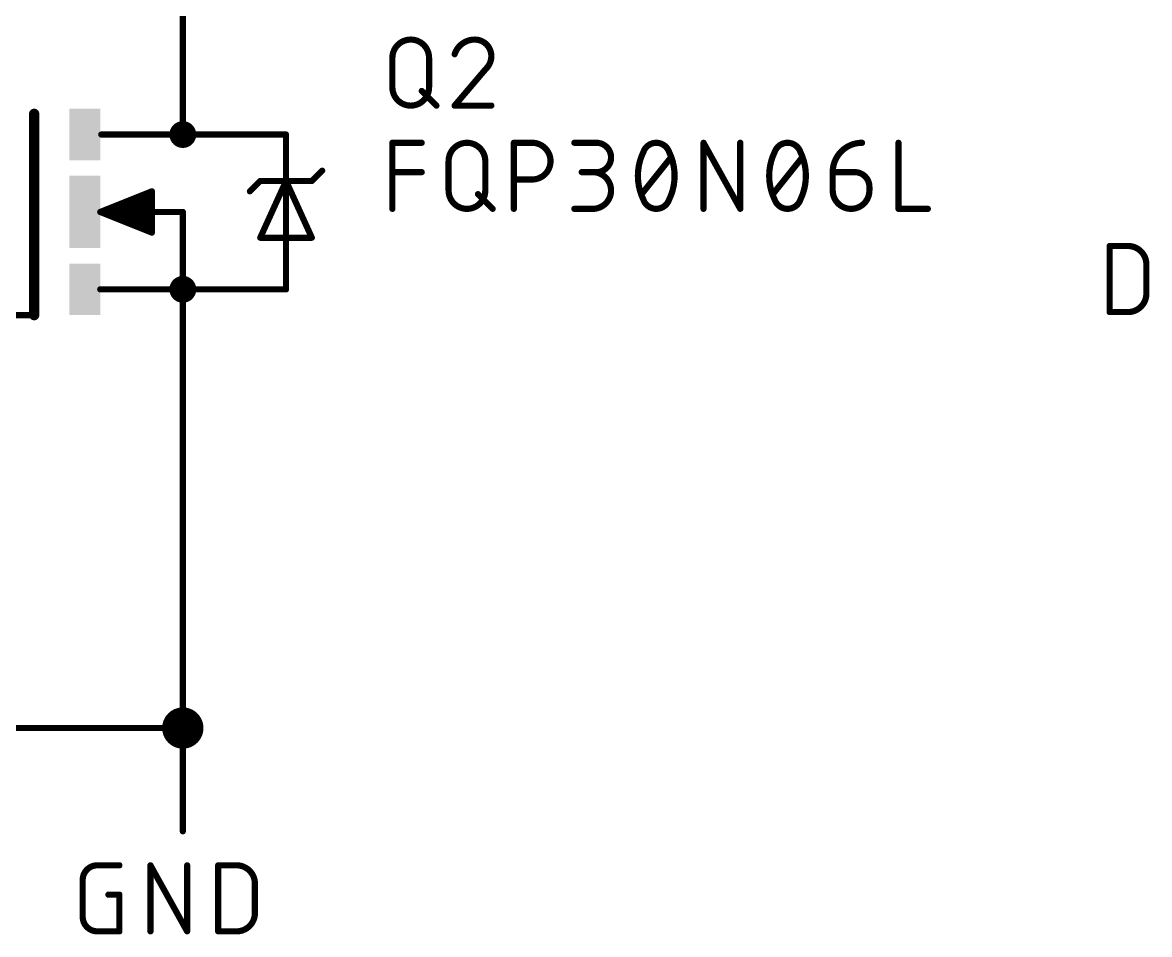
# Model space of a CAD drawing. Extents: x 13 to 226, y 41 to 152.
# Drawn here: x 143.38 to 171.1, y 104.14 to 126.58 of the extents above; entities that cross this region are included whole.
import ezdxf

# ---------------------------------------------------------------- set-up
doc = ezdxf.new("R2010")
doc.units = 0
for name, color, linetype in [('91', 122, 'CONTINUOUS'), ('94', 12, 'CONTINUOUS'), ('95', 251, 'CONTINUOUS'), ('96', 251, 'CONTINUOUS')]:
    doc.layers.add(name, color=color, linetype=linetype)

# ---------------------------------------------------------------- blocks, each defined once
blk = doc.blocks.new('RECT')
blk.add_solid([(-0.5, -0.5), (0.5, -0.5), (-0.5, 0.5), (0.5, 0.5)])

msp = doc.modelspace()

# ---------------------------------------------------------------- linework, layer by layer
at = {"layer": '91', "const_width": 0.1524}
for points in [[(147.32, 116.84), (147.32, 109.22)], [(147.32, 109.22), (129.54, 109.22)], [(147.32, 109.22), (147.32, 106.68)]]:
    msp.add_lwpolyline(points, dxfattribs=at)
at = {"layer": '91'}
for points, const_width in [([(147.3581, 116.84, 1), (147.2819, 116.84)], 0.0762), ([(147.32, 108.966, 1), (147.32, 109.474, 1), (147.32, 108.966)], 0.508), ([(147.3581, 109.22, 1), (147.2819, 109.22)], 0.0762), ([(147.2819, 109.22, 1), (147.3581, 109.22)], 0.0762), ([(147.32, 109.1819, 1), (147.32, 109.2581)], 0.0762), ([(147.2819, 106.68, 1), (147.3581, 106.68)], 0.0762)]:
    msp.add_lwpolyline(points, format="xyb", dxfattribs=dict(at, const_width=const_width))
at = {"layer": '94'}
for points, const_width in [([(147.32, 127), (147.32, 124.46)], 0.1524), ([(147.32, 124.46), (147.32, 123.825)], 0.1524), ([(143.6624, 124.333), (143.6624, 119.38)], 0.254), ([(147.32, 123.825), (145.3134, 123.825)], 0.1524), ([(147.32, 123.825), (149.86, 123.825)], 0.1524), ([(149.86, 123.825), (149.86, 122.682)], 0.1524), ([(150.495, 122.682), (150.749, 122.936)], 0.1524), ([(149.225, 122.682), (148.971, 122.428)], 0.1524), ([(149.86, 122.682), (149.225, 121.285)], 0.1524), ([(149.225, 122.682), (149.86, 122.682)], 0.1524), ([(149.86, 122.682), (149.86, 120.015)], 0.1524), ([(150.495, 121.285), (149.86, 122.682)], 0.1524), ([(149.86, 122.682), (150.495, 122.682)], 0.1524), ([(146.558, 122.428), (145.288, 121.92)], 0.1524), ([(146.431, 122.174), (145.542, 121.92)], 0.3048), ([(146.558, 121.412), (146.558, 122.428)], 0.1524), ([(145.542, 121.92), (146.431, 121.666)], 0.3048), ([(146.431, 121.92), (146.177, 121.92)], 0.3048), ([(146.431, 121.666), (146.431, 121.92)], 0.3048), ([(145.288, 121.92), (146.558, 121.412)], 0.1524), ([(146.431, 121.92), (147.32, 121.92)], 0.1524), ([(147.32, 121.92), (147.32, 120.015)], 0.1524), ([(149.225, 121.285), (150.495, 121.285)], 0.1524), ([(145.288, 120.015), (147.32, 120.015)], 0.1524), ([(149.86, 120.015), (147.32, 120.015)], 0.1524), ([(147.32, 120.015), (147.32, 119.38)], 0.1524), ([(143.6624, 119.38), (142.24, 119.38)], 0.1524), ([(147.32, 116.84), (147.32, 119.38)], 0.1524)]:
    msp.add_lwpolyline(points, dxfattribs=dict(at, const_width=const_width))
for points, const_width in [([(147.3581, 124.46, 1), (147.2819, 124.46)], 0.0762), ([(143.7259, 124.333, 1), (143.5989, 124.333)], 0.127), ([(147.2819, 124.46, 1), (147.3581, 124.46)], 0.0762), ([(147.32, 123.698, 1), (147.32, 123.952, 1), (147.32, 123.698)], 0.4064), ([(145.3134, 123.8631, 1), (145.3134, 123.7869)], 0.0762), ([(147.32, 123.8631, 1), (147.32, 123.7869)], 0.0762), ([(147.2819, 123.825, 1), (147.3581, 123.825)], 0.0762), ([(147.32, 123.7869, 1), (147.32, 123.8631)], 0.0762), ([(149.8981, 123.825, 1), (149.8219, 123.825)], 0.0762), ([(149.86, 123.7869, 1), (149.86, 123.8631)], 0.0762), ([(150.7759, 122.9091, 1), (150.7221, 122.9629)], 0.0762), ([(149.225, 122.7201, 1), (149.225, 122.6439)], 0.0762), ([(149.2519, 122.6551, 1), (149.1981, 122.7089)], 0.0762), ([(149.8981, 122.682, 1), (149.8219, 122.682)], 0.0762), ([(149.8947, 122.6978, 1), (149.8253, 122.6662)], 0.0762), ([(149.86, 122.7201, 1), (149.86, 122.6439)], 0.0762), ([(149.8219, 122.682, 1), (149.8981, 122.682)], 0.0762), ([(149.8947, 122.6662, 1), (149.8253, 122.6978)], 0.0762), ([(149.86, 122.6439, 1), (149.86, 122.7201)], 0.0762), ([(150.4681, 122.7089, 1), (150.5219, 122.6551)], 0.0762), ([(150.495, 122.6439, 1), (150.495, 122.7201)], 0.0762), ([(146.4519, 122.1007, 1), (146.4101, 122.2473)], 0.1524), ([(146.5961, 122.428, 1), (146.5199, 122.428)], 0.0762), ([(146.5721, 122.3926, 1), (146.5439, 122.4634)], 0.0762), ([(148.9441, 122.4549, 1), (148.9979, 122.4011)], 0.0762), ([(145.5629, 121.9933, 1), (145.5211, 121.8467)], 0.1524), ([(145.5211, 121.9933, 1), (145.5629, 121.8467)], 0.1524), ([(146.177, 121.9962, 1), (146.177, 121.8438)], 0.1524), ([(146.5072, 121.92, 1), (146.3548, 121.92)], 0.1524), ([(146.431, 121.8438, 1), (146.431, 121.9962)], 0.1524), ([(145.3021, 121.9554, 1), (145.2739, 121.8846)], 0.0762), ([(145.2739, 121.9554, 1), (145.3021, 121.8846)], 0.0762), ([(146.3548, 121.666, 1), (146.5072, 121.666)], 0.1524), ([(146.4101, 121.5927, 1), (146.4519, 121.7393)], 0.1524), ([(146.431, 121.9581, 1), (146.431, 121.8819)], 0.0762), ([(147.3581, 121.92, 1), (147.2819, 121.92)], 0.0762), ([(147.32, 121.8819, 1), (147.32, 121.9581)], 0.0762), ([(146.5439, 121.3766, 1), (146.5721, 121.4474)], 0.0762), ([(146.5199, 121.412, 1), (146.5961, 121.412)], 0.0762), ([(149.225, 121.3231, 1), (149.225, 121.2469)], 0.0762), ([(149.1903, 121.3008, 1), (149.2597, 121.2692)], 0.0762), ([(150.4603, 121.2692, 1), (150.5297, 121.3008)], 0.0762), ([(150.495, 121.2469, 1), (150.495, 121.3231)], 0.0762), ([(147.32, 119.888, 1), (147.32, 120.142, 1), (147.32, 119.888)], 0.4064), ([(145.288, 120.0531, 1), (145.288, 119.9769)], 0.0762), ([(147.32, 120.0531, 1), (147.32, 119.9769)], 0.0762), ([(147.3581, 120.015, 1), (147.2819, 120.015)], 0.0762), ([(147.32, 119.9769, 1), (147.32, 120.0531)], 0.0762), ([(149.86, 119.9769, 1), (149.86, 120.0531)], 0.0762), ([(147.2819, 120.015, 1), (147.3581, 120.015)], 0.0762), ([(149.8219, 120.015, 1), (149.8981, 120.015)], 0.0762), ([(143.5989, 119.38, 1), (143.7259, 119.38)], 0.127), ([(143.6624, 119.3419, 1), (143.6624, 119.4181)], 0.0762), ([(147.3581, 119.38, 1), (147.2819, 119.38)], 0.0762), ([(147.2819, 119.38, 1), (147.3581, 119.38)], 0.0762), ([(147.2819, 116.84, 1), (147.3581, 116.84)], 0.0762)]:
    msp.add_lwpolyline(points, format="xyb", dxfattribs=dict(at, const_width=const_width))
at = {"layer": '95'}
for points, const_width in [([(153.3793, 125.7102, 1), (152.4762, 125.7102)], 0.1524), ([(154.5045, 126.1618, 0.3252), (154.0078, 125.8006)], 0.1524), ([(154.9109, 125.7554, 0.4142), (154.5045, 126.1618)], 0.1524), ([(154.5045, 126.1999, 1), (154.5045, 126.1237)], 0.0762), ([(154.5045, 126.1237, 1), (154.5045, 126.1999)], 0.0762), ([(152.5143, 125.7102, 1), (152.4381, 125.7102)], 0.0762), ([(152.4381, 125.7102, 1), (152.5143, 125.7102)], 0.0762), ([(153.4174, 125.7102, 1), (153.3412, 125.7102)], 0.0762), ([(153.3412, 125.7102, 1), (153.4174, 125.7102)], 0.0762), ([(153.9716, 125.8123, 1), (154.044, 125.7888)], 0.0762), ([(154.7754, 125.4393, 0.2053), (154.9109, 125.7554)], 0.1524), ([(154.949, 125.7554, 1), (154.8728, 125.7554)], 0.0762), ([(154.8728, 125.7554, 1), (154.949, 125.7554)], 0.0762), ([(154.7492, 125.4669, 1), (154.8017, 125.4117)], 0.0762), ([(154.8045, 125.4146, 1), (154.7464, 125.464)], 0.0762), ([(152.4762, 124.9878, 1), (153.3793, 124.9878)], 0.1524), ([(152.5143, 124.9878, 1), (152.4381, 124.9878)], 0.0762), ([(153.4174, 124.9878, 1), (153.3412, 124.9878)], 0.0762), ([(152.4381, 124.9878, 1), (152.5143, 124.9878)], 0.0762), ([(153.2256, 124.9244, 1), (153.1717, 124.8705)], 0.0762), ([(153.3412, 124.9878, 1), (153.4174, 124.9878)], 0.0762), ([(153.533, 124.5093, 1), (153.5869, 124.5631)], 0.0762), ([(154.0078, 124.5743, 1), (154.0078, 124.4981)], 0.0762), ([(153.9788, 124.5609, 1), (154.0368, 124.5115)], 0.0762), ([(154.9109, 124.4981, 1), (154.9109, 124.5743)], 0.0762), ([(170.1636, 121.0818, 1), (170.0874, 121.0818)], 0.0762), ([(170.1255, 121.1199, 1), (170.1255, 121.0437)], 0.0762), ([(171.0286, 120.6302, 0.4142), (170.577, 121.0818)], 0.1524), ([(170.577, 121.1199, 1), (170.577, 121.0437)], 0.0762), ([(170.577, 121.0437, 1), (170.577, 121.1199)], 0.0762), ([(171.0667, 120.6302, 1), (170.9905, 120.6302)], 0.0762), ([(170.9905, 120.6302, 1), (171.0667, 120.6302)], 0.0762), ([(170.577, 119.4562, 0.4142), (171.0286, 119.9078)], 0.1524), ([(171.0667, 119.9078, 1), (170.9905, 119.9078)], 0.0762), ([(170.9905, 119.9078, 1), (171.0667, 119.9078)], 0.0762), ([(170.1255, 119.4943, 1), (170.1255, 119.4181)], 0.0762), ([(170.577, 119.4943, 1), (170.577, 119.4181)], 0.0762), ([(170.577, 119.4181, 1), (170.577, 119.4943)], 0.0762), ([(170.0874, 119.4562, 1), (170.1636, 119.4562)], 0.0762), ([(145.2174, 105.8418, 0.4142), (144.8562, 105.4806)], 0.1524), ([(145.2174, 105.8799, 1), (145.2174, 105.8037)], 0.0762), ([(145.2174, 105.8037, 1), (145.2174, 105.8799)], 0.0762), ([(145.7593, 105.8037, 1), (145.7593, 105.8799)], 0.0762), ([(146.5616, 105.8418, 1), (146.4854, 105.8418)], 0.0762), ([(146.5568, 105.8603, 1), (146.4902, 105.8233)], 0.0762), ([(147.4647, 105.8418, 1), (147.3885, 105.8418)], 0.0762), ([(148.229, 105.8418, 1), (148.1528, 105.8418)], 0.0762), ([(148.1909, 105.8799, 1), (148.1909, 105.8037)], 0.0762), ([(149.094, 105.3902, 0.4142), (148.6424, 105.8418)], 0.1524), ([(148.6424, 105.8799, 1), (148.6424, 105.8037)], 0.0762), ([(148.6424, 105.8037, 1), (148.6424, 105.8799)], 0.0762), ([(144.8943, 105.4806, 1), (144.8181, 105.4806)], 0.0762), ([(144.8181, 105.4806, 1), (144.8943, 105.4806)], 0.0762), ([(149.1321, 105.3902, 1), (149.0559, 105.3902)], 0.0762), ([(149.0559, 105.3902, 1), (149.1321, 105.3902)], 0.0762), ([(145.4884, 105.1574, 1), (145.4884, 105.0812)], 0.0762), ([(145.7974, 105.1193, 1), (145.7212, 105.1193)], 0.0762), ([(145.7593, 105.0812, 1), (145.7593, 105.1574)], 0.0762), ([(144.8562, 104.5774, 0.4142), (145.2174, 104.2162)], 0.1524), ([(144.8943, 104.5774, 1), (144.8181, 104.5774)], 0.0762), ([(144.8181, 104.5774, 1), (144.8943, 104.5774)], 0.0762), ([(148.6424, 104.2162, 0.4142), (149.094, 104.6678)], 0.1524), ([(149.1321, 104.6678, 1), (149.0559, 104.6678)], 0.0762), ([(149.0559, 104.6678, 1), (149.1321, 104.6678)], 0.0762), ([(145.2174, 104.2543, 1), (145.2174, 104.1781)], 0.0762), ([(145.2174, 104.1781, 1), (145.2174, 104.2543)], 0.0762), ([(145.7593, 104.1781, 1), (145.7593, 104.2543)], 0.0762), ([(147.3933, 104.1977, 1), (147.4599, 104.2347)], 0.0762), ([(148.1909, 104.2543, 1), (148.1909, 104.1781)], 0.0762), ([(148.6424, 104.2543, 1), (148.6424, 104.1781)], 0.0762), ([(148.6424, 104.1781, 1), (148.6424, 104.2543)], 0.0762), ([(145.7212, 104.2162, 1), (145.7974, 104.2162)], 0.0762), ([(146.4854, 104.2162, 1), (146.5616, 104.2162)], 0.0762), ([(147.3885, 104.2162, 1), (147.4647, 104.2162)], 0.0762), ([(148.1528, 104.2162, 1), (148.229, 104.2162)], 0.0762)]:
    msp.add_lwpolyline(points, format="xyb", dxfattribs=dict(at, const_width=const_width))
at = {"layer": '95', "const_width": 0.1524}
for points in [[(152.4762, 124.9878), (152.4762, 125.7102)], [(153.3793, 125.7102), (153.3793, 124.9878)], [(154.7754, 125.4393), (154.0078, 124.5362)], [(153.1987, 124.8974), (153.5599, 124.5362)], [(154.0078, 124.5362), (154.9109, 124.5362)], [(170.1255, 119.4562), (170.1255, 121.0818)], [(170.1255, 121.0818), (170.577, 121.0818)], [(171.0286, 120.6302), (171.0286, 119.9078)], [(170.577, 119.4562), (170.1255, 119.4562)], [(145.2174, 105.8418), (145.7593, 105.8418)], [(146.5235, 104.2162), (146.5235, 105.8418)], [(146.5235, 105.8418), (147.4266, 104.2162)], [(147.4266, 104.2162), (147.4266, 105.8418)], [(148.1909, 104.2162), (148.1909, 105.8418)], [(148.1909, 105.8418), (148.6424, 105.8418)], [(144.8562, 104.5774), (144.8562, 105.4806)], [(149.094, 105.3902), (149.094, 104.6678)], [(145.4884, 105.1193), (145.7593, 105.1193)], [(145.7593, 105.1193), (145.7593, 104.2162)], [(145.7593, 104.2162), (145.2174, 104.2162)], [(148.6424, 104.2162), (148.1909, 104.2162)]]:
    msp.add_lwpolyline(points, dxfattribs=at)
at = {"layer": '96', "const_width": 0.1524}
for points in [[(152.4762, 121.9962), (152.4762, 123.6218)], [(152.4762, 123.6218), (153.1987, 123.6218)], [(155.4643, 121.9962), (155.4643, 123.6218)], [(155.4643, 123.6218), (155.9158, 123.6218)], [(156.9542, 123.6218), (157.496, 123.6218)], [(160.1325, 121.9962), (160.1325, 123.6218)], [(160.1325, 123.6218), (161.0356, 121.9962)], [(161.0356, 121.9962), (161.0356, 123.6218)], [(164.9291, 123.6218), (164.9291, 121.9962)], [(153.8595, 122.4478), (153.8595, 123.1702)], [(154.7626, 123.1702), (154.7626, 122.4478)], [(158.6076, 122.3574), (159.3301, 123.2606)], [(161.8381, 122.3574), (162.5606, 123.2606)], [(152.4762, 122.8993), (153.1987, 122.8993)], [(157.496, 122.8993), (157.1348, 122.8993)], [(163.3109, 122.8993), (163.8527, 122.8993)], [(163.3109, 122.4478), (163.3109, 122.8993)], [(155.9158, 122.7187), (155.4643, 122.7187)], [(164.214, 122.5381), (164.214, 122.4478)], [(154.5819, 122.3574), (154.9432, 121.9962)], [(156.9542, 121.9962), (157.4057, 121.9962)], [(164.9291, 121.9962), (165.6516, 121.9962)]]:
    msp.add_lwpolyline(points, dxfattribs=at)
at = {"layer": '96'}
for points, const_width in [([(152.5143, 123.6218, 1), (152.4381, 123.6218)], 0.0762), ([(152.4762, 123.6599, 1), (152.4762, 123.5837)], 0.0762), ([(153.1987, 123.5837, 1), (153.1987, 123.6599)], 0.0762), ([(154.7626, 123.1702, 1), (153.8595, 123.1702)], 0.1524), ([(155.5024, 123.6218, 1), (155.4262, 123.6218)], 0.0762), ([(155.4643, 123.6599, 1), (155.4643, 123.5837)], 0.0762), ([(155.9158, 122.7187, 1), (155.9158, 123.6218)], 0.1524), ([(155.9158, 123.6599, 1), (155.9158, 123.5837)], 0.0762), ([(155.9158, 123.5837, 1), (155.9158, 123.6599)], 0.0762), ([(156.9542, 123.6599, 1), (156.9542, 123.5837)], 0.0762), ([(157.496, 122.8993, 1), (157.496, 123.6218)], 0.1524), ([(157.496, 123.6599, 1), (157.496, 123.5837)], 0.0762), ([(157.496, 123.5837, 1), (157.496, 123.6599)], 0.0762), ([(158.9689, 123.6218, 0.3205), (158.6528, 123.396)], 0.1524), ([(158.9688, 123.6599, 1), (158.9689, 123.5837)], 0.0762), ([(159.2849, 123.396, 0.3205), (158.9689, 123.6218)], 0.1524), ([(158.9689, 123.5837, 1), (158.9688, 123.6599)], 0.0762), ([(160.1706, 123.6218, 1), (160.0944, 123.6218)], 0.0762), ([(160.1658, 123.6403, 1), (160.0992, 123.6033)], 0.0762), ([(161.0737, 123.6218, 1), (160.9975, 123.6218)], 0.0762), ([(162.1993, 123.6218, 0.3205), (161.8832, 123.396)], 0.1524), ([(162.5154, 123.396, 0.3205), (162.1993, 123.6218)], 0.1524), ([(162.1993, 123.6599, 1), (162.1993, 123.5837)], 0.0762), ([(162.1993, 123.5837, 1), (162.1993, 123.6599)], 0.0762), ([(164.0334, 123.6218, 0.4142), (163.3109, 122.8993)], 0.1524), ([(164.0334, 123.5837, 1), (164.0334, 123.6599)], 0.0762), ([(164.9672, 123.6218, 1), (164.891, 123.6218)], 0.0762), ([(158.6528, 123.396, 0.1139), (158.5173, 122.809)], 0.1524), ([(158.6167, 123.4084, 1), (158.6888, 123.3837)], 0.0762), ([(158.687, 123.3793, 1), (158.6185, 123.4127)], 0.0762), ([(159.4204, 122.809, 0.1139), (159.2849, 123.396)], 0.1524), ([(159.3192, 123.4127, 1), (159.2507, 123.3793)], 0.0762), ([(159.2489, 123.3837, 1), (159.321, 123.4084)], 0.0762), ([(161.8832, 123.396, 0.1139), (161.7478, 122.809)], 0.1524), ([(161.8472, 123.4084, 1), (161.9193, 123.3837)], 0.0762), ([(161.9175, 123.3793, 1), (161.849, 123.4127)], 0.0762), ([(162.5496, 123.4127, 1), (162.4811, 123.3793)], 0.0762), ([(162.6509, 122.809, 0.1139), (162.5154, 123.396)], 0.1524), ([(162.4794, 123.3837, 1), (162.5514, 123.4084)], 0.0762), ([(153.8975, 123.1702, 1), (153.8214, 123.1702)], 0.0762), ([(153.8214, 123.1702, 1), (153.8975, 123.1702)], 0.0762), ([(154.8007, 123.1702, 1), (154.7245, 123.1702)], 0.0762), ([(154.7245, 123.1702, 1), (154.8007, 123.1702)], 0.0762), ([(159.3598, 123.2368, 1), (159.3003, 123.2844)], 0.0762), ([(162.5903, 123.2368, 1), (162.5308, 123.2844)], 0.0762), ([(152.4762, 122.9374, 1), (152.4762, 122.8612)], 0.0762), ([(153.1987, 122.8612, 1), (153.1987, 122.9374)], 0.0762), ([(157.1348, 122.9374, 1), (157.1348, 122.8612)], 0.0762), ([(157.4057, 121.9962, 1), (157.4057, 122.8993)], 0.1524), ([(157.4057, 122.9374, 1), (157.4057, 122.8612)], 0.0762), ([(157.496, 122.9374, 1), (157.496, 122.8612)], 0.0762), ([(157.496, 122.8612, 1), (157.496, 122.9374)], 0.0762), ([(158.5173, 122.809, 0.1139), (158.6528, 122.222)], 0.1524), ([(158.5554, 122.809, 1), (158.4792, 122.809)], 0.0762), ([(158.4792, 122.809, 1), (158.5554, 122.809)], 0.0762), ([(159.2849, 122.222, 0.1139), (159.4204, 122.809)], 0.1524), ([(159.4585, 122.809, 1), (159.3823, 122.809)], 0.0762), ([(159.3823, 122.809, 1), (159.4585, 122.809)], 0.0762), ([(161.7478, 122.809, 0.1139), (161.8832, 122.222)], 0.1524), ([(161.7859, 122.809, 1), (161.7097, 122.809)], 0.0762), ([(161.7097, 122.809, 1), (161.7859, 122.809)], 0.0762), ([(162.5154, 122.222, 0.1139), (162.6509, 122.809)], 0.1524), ([(162.689, 122.809, 1), (162.6128, 122.809)], 0.0762), ([(162.6128, 122.809, 1), (162.689, 122.809)], 0.0762), ([(163.3109, 122.9374, 1), (163.3109, 122.8612)], 0.0762), ([(163.349, 122.8993, 1), (163.2728, 122.8993)], 0.0762), ([(163.2728, 122.8993, 1), (163.349, 122.8993)], 0.0762), ([(164.214, 122.5381, 0.4142), (163.8527, 122.8993)], 0.1524), ([(163.8527, 122.9374, 1), (163.8527, 122.8612)], 0.0762), ([(163.8527, 122.8612, 1), (163.8527, 122.9374)], 0.0762), ([(155.4643, 122.7568, 1), (155.4643, 122.6806)], 0.0762), ([(155.9158, 122.7568, 1), (155.9158, 122.6806)], 0.0762), ([(155.9158, 122.6806, 1), (155.9158, 122.7568)], 0.0762), ([(164.2521, 122.5381, 1), (164.1759, 122.5381)], 0.0762), ([(164.1759, 122.5381, 1), (164.2521, 122.5381)], 0.0762), ([(153.8594, 122.4478, 1), (154.7626, 122.4478)], 0.1524), ([(153.8975, 122.4478, 1), (153.8213, 122.4478)], 0.0762), ([(153.8214, 122.4478, 1), (153.8975, 122.4478)], 0.0762), ([(154.6089, 122.3844, 1), (154.555, 122.3305)], 0.0762), ([(154.8007, 122.4478, 1), (154.7245, 122.4478)], 0.0762), ([(154.7245, 122.4478, 1), (154.8007, 122.4478)], 0.0762), ([(158.5779, 122.3812, 1), (158.6374, 122.3336)], 0.0762), ([(158.6888, 122.2343, 1), (158.6167, 122.2096)], 0.0762), ([(158.6528, 122.222, 0.3205), (158.9689, 121.9962)], 0.1524), ([(158.9689, 121.9962, 0.3205), (159.2849, 122.222)], 0.1524), ([(159.321, 122.2096, 1), (159.2489, 122.2343)], 0.0762), ([(161.8083, 122.3812, 1), (161.8678, 122.3336)], 0.0762), ([(161.8832, 122.222, 0.3205), (162.1993, 121.9962)], 0.1524), ([(161.9193, 122.2343, 1), (161.8472, 122.2096)], 0.0762), ([(162.1993, 121.9962, 0.3205), (162.5154, 122.222)], 0.1524), ([(162.5514, 122.2096, 1), (162.4794, 122.2343)], 0.0762), ([(163.3109, 122.4478, 1), (164.214, 122.4478)], 0.1524), ([(163.349, 122.4478, 1), (163.2728, 122.4478)], 0.0762), ([(163.2728, 122.4478, 1), (163.349, 122.4478)], 0.0762), ([(164.2521, 122.4478, 1), (164.1759, 122.4478)], 0.0762), ([(164.1759, 122.4478, 1), (164.2521, 122.4478)], 0.0762), ([(152.4381, 121.9962, 1), (152.5143, 121.9962)], 0.0762), ([(154.9162, 121.9693, 1), (154.9701, 122.0231)], 0.0762), ([(155.4262, 121.9962, 1), (155.5024, 121.9962)], 0.0762), ([(156.9542, 122.0343, 1), (156.9542, 121.9581)], 0.0762), ([(157.4057, 122.0343, 1), (157.4057, 121.9581)], 0.0762), ([(157.4057, 121.9581, 1), (157.4057, 122.0343)], 0.0762), ([(158.6185, 122.2053, 1), (158.687, 122.2387)], 0.0762), ([(158.9689, 122.0343, 1), (158.9688, 121.9581)], 0.0762), ([(158.9689, 121.9581, 1), (158.9688, 122.0343)], 0.0762), ([(159.2507, 122.2387, 1), (159.3192, 122.2053)], 0.0762), ([(160.0944, 121.9962, 1), (160.1706, 121.9962)], 0.0762), ([(160.9975, 121.9962, 1), (161.0737, 121.9962)], 0.0762), ([(161.0023, 121.9777, 1), (161.0689, 122.0147)], 0.0762), ([(161.849, 122.2053, 1), (161.9175, 122.2387)], 0.0762), ([(162.1993, 122.0343, 1), (162.1993, 121.9581)], 0.0762), ([(162.1993, 121.9581, 1), (162.1993, 122.0343)], 0.0762), ([(162.4811, 122.2387, 1), (162.5496, 122.2053)], 0.0762), ([(164.9291, 122.0343, 1), (164.9291, 121.9581)], 0.0762), ([(164.891, 121.9962, 1), (164.9672, 121.9962)], 0.0762), ([(165.6516, 121.9581, 1), (165.6516, 122.0343)], 0.0762)]:
    msp.add_lwpolyline(points, format="xyb", dxfattribs=dict(at, const_width=const_width))

# ---------------------------------------------------------------- block references
at = {"layer": '94', "xscale": 0.762}
for p, yscale in [((144.907, 123.825), 1.27), ((144.907, 121.92), 1.778), ((144.907, 120.015), 1.27)]:
    msp.add_blockref('RECT', p, dxfattribs=dict(at, yscale=yscale))

doc.saveas('drawing.dxf')
